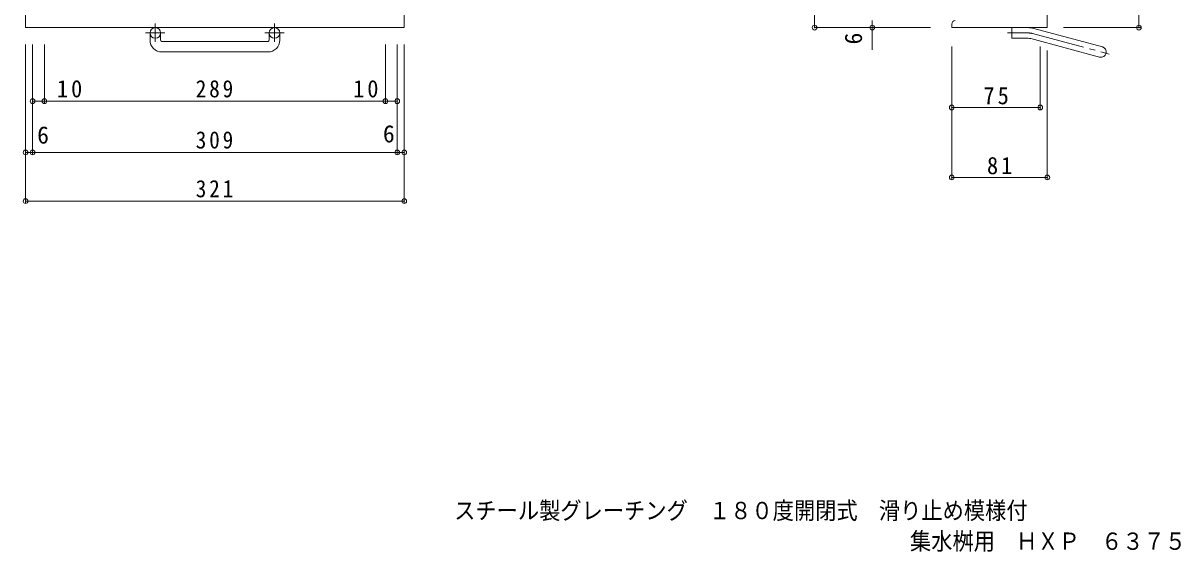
# Model space of a CAD drawing. Units: millimetres, scale not verified. Extents: x -804 to 896, y -688 to 636.
# Drawn here: x -791 to 190, y -688 to -240 of the extents above; entities that cross this region are included whole.
import ezdxf
from ezdxf.enums import TextEntityAlignment as Align

# ---------------------------------------------------------------- set-up
doc = ezdxf.new("R2010")
doc.units = ezdxf.units.MM
doc.header["$LTSCALE"] = 5
doc.header["$PDMODE"] = 32
doc.header["$PDSIZE"] = 4
doc.linetypes.add('CHAIN1', pattern=[8, 5, -1, 1, -1])
doc.linetypes.add('CHAIN2', pattern=[12, 9, -1, 1, -1])
doc.layers.add('B-1', color=2, linetype='Continuous', lineweight=9)
doc.layers.add('B-4', color=7, linetype='Continuous', lineweight=9)
doc.layers.add('F-5_F-5ﾚｲﾔ', color=2, linetype='Continuous')
doc.styles.add('ＭＳ ゴシック', font='')
doc.styles.get('ＭＳ ゴシック').set_extended_font_data('MS Gothic')

msp = doc.modelspace()

# ---------------------------------------------------------------- linework, layer by layer
at = {"layer": 'B-1'}
for p, q in [((-789.447, -243.473), (-789.447, 476.527)), ((-468.447, 476.527), (-468.447, -243.473)), ((76.47, -243.473), (76.47, -183.473)), ((-468.447, -243.473), (-789.447, -243.473)), ((-4.53, -240.473), (-4.53, -243.473)), ((76.47, -243.473), (-4.53, -243.473)), ((46.47, -243.473), (46.47, -252.473)), ((64.944, -244.086), (123.135, -259.679)), ((-683.947, -254.073), (-683.947, -247.973)), ((-674.947, -254.073), (-674.947, -247.973)), ((-673.947, -255.073), (-583.947, -255.073)), ((-582.947, -254.073), (-582.947, -247.973)), ((-573.947, -254.073), (-573.947, -247.973)), ((60.285, -252.473), (46.47, -252.473)), ((62.614, -252.78), (120.805, -268.372)), ((-583.947, -264.074), (-673.947, -264.074))]:
    msp.add_line(p, q, dxfattribs=at)
at = {"layer": 'B-1', "linetype": 'CHAIN1'}
for p, q in [((-679.447, -239.866), (-679.447, -255.463)), ((-578.447, -239.866), (-578.447, -255.463)), ((-671.284, -247.973), (-687.691, -247.973)), ((-570.284, -247.973), (-586.691, -247.973))]:
    msp.add_line(p, q, dxfattribs=at)
at = {"layer": 'B-1', "linetype": 'CHAIN2'}
for p, q in [((60.285, -247.973), (42.665, -247.973)), ((63.779, -248.433), (128.946, -265.894))]:
    msp.add_line(p, q, dxfattribs=at)
at = {"layer": 'B-1'}
for centre in [(-679.447, -247.973), (-578.447, -247.973)]:
    msp.add_circle(centre, 4.5, dxfattribs=at)
for centre, radius, start, end in [((-1.53, -240.473), 3, 90, 180), ((60.285, -261.473), 18, 75, 90), ((-673.947, -254.073), 10, 180, 270), ((-673.947, -254.073), 1, 180, 270), ((-583.947, -254.073), 10, 270, 0), ((-583.947, -254.073), 1, 270, 0), ((60.285, -261.473), 9, 74.99998, 90), ((121.97, -264.025), 4.5, 255.00009, 74.99986)]:
    msp.add_arc(centre, radius, start, end, dxfattribs=at)
at = {"layer": 'B-1', "linetype": 'CHAIN2'}
msp.add_arc((60.285, -261.473), 13.5, 75.00005, 90, dxfattribs=at)
at = {"layer": 'B-4'}
for p, q in [((-120.736, 476.527), (-120.736, -243.473)), ((154.119, -243.473), (154.119, -183.473)), ((-22.623, -243.473), (-120.736, -243.473)), ((-71.845, -237.473), (-71.845, -262.156)), ((90.113, -243.473), (155.619, -243.473)), ((-789.447, -257.764), (-789.447, -391.936)), ((-783.447, -257.764), (-783.447, -350.621)), ((-773.447, -257.764), (-773.447, -307.255)), ((-484.447, -257.764), (-484.447, -307.255)), ((-474.447, -257.764), (-474.447, -350.621)), ((-468.447, -257.764), (-468.447, -391.936)), ((-4.53, -259.465), (-4.53, -371.838)), ((70.47, -259.465), (70.47, -312.624)), ((76.47, -262.791), (76.47, -371.838)), ((-783.447, -305.755), (-770.947, -305.755)), ((-770.947, -305.755), (-486.947, -305.755)), ((-486.947, -305.755), (-474.447, -305.755)), ((-4.53, -311.124), (70.47, -311.124)), ((-4.53, -370.339), (76.47, -370.339)), ((-789.447, -390.436), (-468.447, -390.436))]:
    msp.add_line(p, q, dxfattribs=at)
msp.add_lwpolyline([(-789.447, -349.121), (-783.447, -349.121), (-474.447, -349.121), (-468.447, -349.121)], dxfattribs=at)
for p in [(-120.736, -243.473), (-71.845, -243.473), (154.119, -243.473), (-783.447, -305.755), (-773.447, -305.755), (-484.447, -305.755), (-474.447, -305.755), (-4.53, -311.124), (70.47, -311.124), (-789.447, -349.121), (-783.447, -349.121), (-474.447, -349.121), (-468.447, -349.121), (-4.53, -370.339), (76.47, -370.339), (-789.447, -390.436), (-468.447, -390.436)]:
    msp.add_point(p, dxfattribs=at)

# ---------------------------------------------------------------- texts
at = {"layer": 'B-4', "color": 2, "style": 'ＭＳ ゴシック'}
msp.add_text('6', height=14.66, rotation=90, dxfattribs=at).set_placement((-76.15, -257.726), align=Align.BOTTOM_LEFT)
for p in [(-779.563, -346.094), (-486.552, -345.116)]:
    msp.add_text('6', height=14.66, dxfattribs=at).set_placement(p, align=Align.BOTTOM_LEFT)
at = {"layer": 'B-4', "color": 2, "char_height": 14.66, "attachment_point": 7, "style": 'ＭＳ ゴシック'}
for s, insert in [('\\T1.27;\\W0.95;10', (-762.861, -302.755)), ('\\T1.27;\\W0.9;289', (-645.197, -302.755)), ('\\T1.27;\\W0.95;10', (-511.848, -302.755)), ('\\T1.27;\\W0.95;75', (22.345, -308.624)), ('\\T1.27;\\W0.9;309', (-645.197, -346.121)), ('\\T1.27;\\W0.95;81', (25.345, -367.838)), ('\\T1.27;\\W0.9;321', (-645.197, -387.436))]:
    msp.add_mtext(s, dxfattribs=dict(at, insert=insert))
at = {"layer": 'F-5_F-5ﾚｲﾔ', "style": 'ＭＳ ゴシック', "width": 0.9}
for s, p in [('スチール製グレーチング\u3000１８０度開閉式\u3000滑り止め模様付', (-426.188, -664.293)), ('集水桝用\u3000ＨＸＰ\u3000６３７５', (-39.905, -690.26))]:
    msp.add_text(s, height=14.66, dxfattribs=at).set_placement(p, align=Align.BOTTOM_LEFT)

doc.saveas('drawing.dxf')
